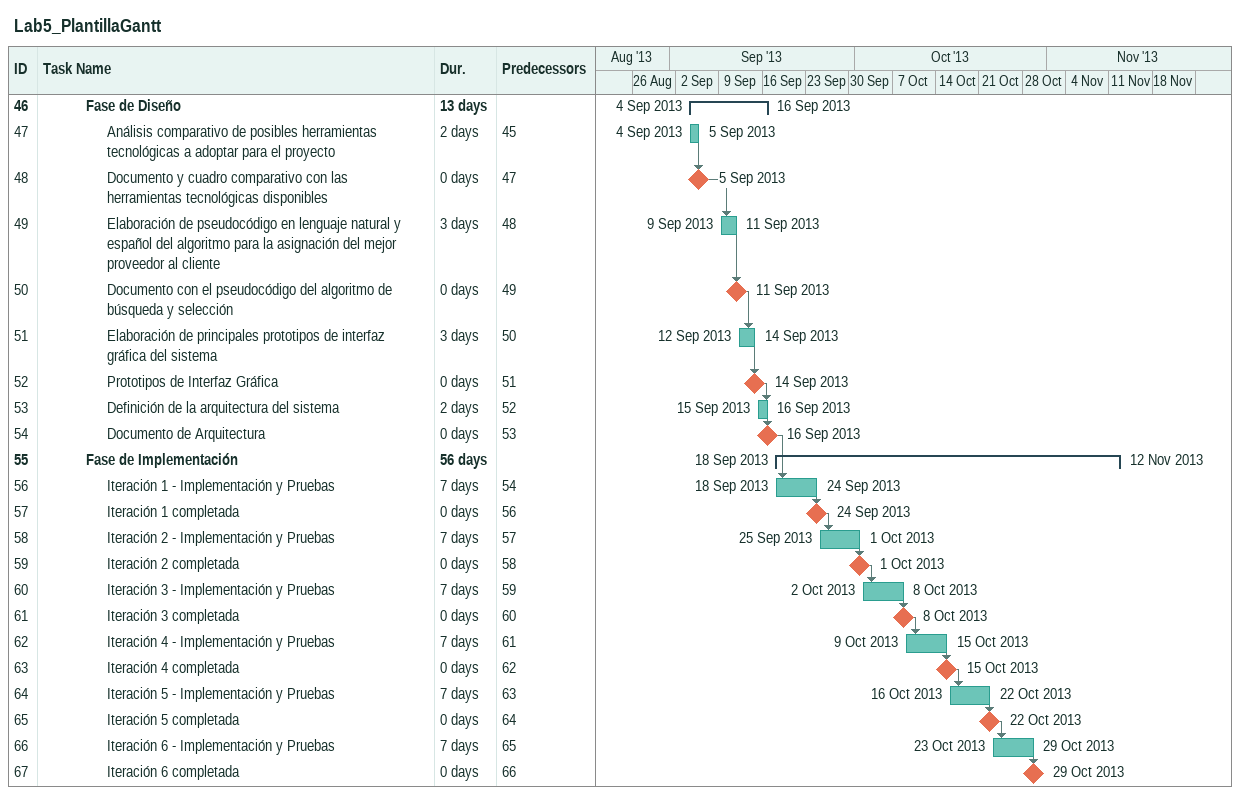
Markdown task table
Lab5_PlantillaGantt

| ID | Level | Task | Duration | Start | Finish | Predecessors |
|---|---|---|---|---|---|---|
| 46 | 3 | **Fase de Diseño** | 13d | 2013-09-04 | 2013-09-16 |  |
| 47 | 4 | Análisis comparativo de posibles herramientas tecnológicas a adoptar para el proyecto | 2d | 2013-09-04 | 2013-09-05 | 45 |
| 48 | 4 | Documento y cuadro comparativo con las herramientas tecnológicas disponibles | 0d | 2013-09-05 | 2013-09-05 | 47 |
| 49 | 4 | Elaboración de pseudocódigo en lenguaje natural y español del algoritmo para la asignación del mejor proveedor al cliente | 3d | 2013-09-09 | 2013-09-11 | 48 |
| 50 | 4 | Documento con el pseudocódigo del algoritmo de búsqueda y selección | 0d | 2013-09-11 | 2013-09-11 | 49 |
| 51 | 4 | Elaboración de principales prototipos de interfaz gráfica del sistema | 3d | 2013-09-12 | 2013-09-14 | 50 |
| 52 | 4 | Prototipos de Interfaz Gráfica | 0d | 2013-09-14 | 2013-09-14 | 51 |
| 53 | 4 | Definición de la arquitectura del sistema | 2d | 2013-09-15 | 2013-09-16 | 52 |
| 54 | 4 | Documento de Arquitectura | 0d | 2013-09-16 | 2013-09-16 | 53 |
| 55 | 3 | **Fase de Implementación** | 56d | 2013-09-18 | 2013-11-12 |  |
| 56 | 4 | Iteración 1 - Implementación y Pruebas | 7d | 2013-09-18 | 2013-09-24 | 54 |
| 57 | 4 | Iteración 1 completada | 0d | 2013-09-24 | 2013-09-24 | 56 |
| 58 | 4 | Iteración 2 - Implementación y Pruebas | 7d | 2013-09-25 | 2013-10-01 | 57 |
| 59 | 4 | Iteración 2 completada | 0d | 2013-10-01 | 2013-10-01 | 58 |
| 60 | 4 | Iteración 3 - Implementación y Pruebas | 7d | 2013-10-02 | 2013-10-08 | 59 |
| 61 | 4 | Iteración 3 completada | 0d | 2013-10-08 | 2013-10-08 | 60 |
| 62 | 4 | Iteración 4 - Implementación y Pruebas | 7d | 2013-10-09 | 2013-10-15 | 61 |
| 63 | 4 | Iteración 4 completada | 0d | 2013-10-15 | 2013-10-15 | 62 |
| 64 | 4 | Iteración 5 - Implementación y Pruebas | 7d | 2013-10-16 | 2013-10-22 | 63 |
| 65 | 4 | Iteración 5 completada | 0d | 2013-10-22 | 2013-10-22 | 64 |
| 66 | 4 | Iteración 6 - Implementación y Pruebas | 7d | 2013-10-23 | 2013-10-29 | 65 |
| 67 | 4 | Iteración 6 completada | 0d | 2013-10-29 | 2013-10-29 | 66 |
